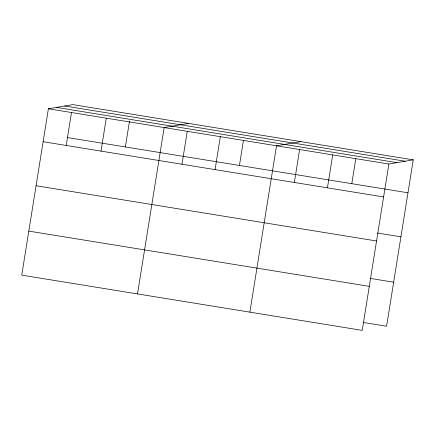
<?xml version="1.0" encoding="UTF-8"?>
<svg xmlns="http://www.w3.org/2000/svg" width="435" height="435" viewBox="0 0 435 435"><rect width="100%" height="100%" fill="white"/><g stroke="black" fill="none" stroke-linecap="round" stroke-linejoin="round"><path stroke-width="0.65" d="M413.25 159.857L72.765 104.617L48.399 108.777L21.75 275.143L362.235 330.382L388.885 164.017L413.25 159.857L386.601 326.223L363.192 322.427M66.207 145.562L71.498 112.524M101.007 151.108L106.281 118.168M125.367 146.948L129.483 121.256M137.514 293.924L164.164 127.558L188.529 123.399M181.971 164.343L187.262 131.305M215.069 169.612L220.344 136.672M239.435 165.452L243.442 140.418M249.875 312.156L276.524 145.785L300.889 141.625M294.332 182.575L299.623 149.531M327.43 187.844L332.704 154.903M351.795 183.684L355.803 158.65M64.723 105.988L405.208 161.227M56.436 107.401L396.927 162.641M48.399 108.777L388.885 164.017M67.485 137.558L407.976 192.797M43.119 141.718L383.61 196.957M377.515 233.029L400.923 236.83M36.067 185.745L376.558 240.99M370.245 278.395L393.653 282.195M28.802 231.11L369.288 286.355"/></g></svg>
